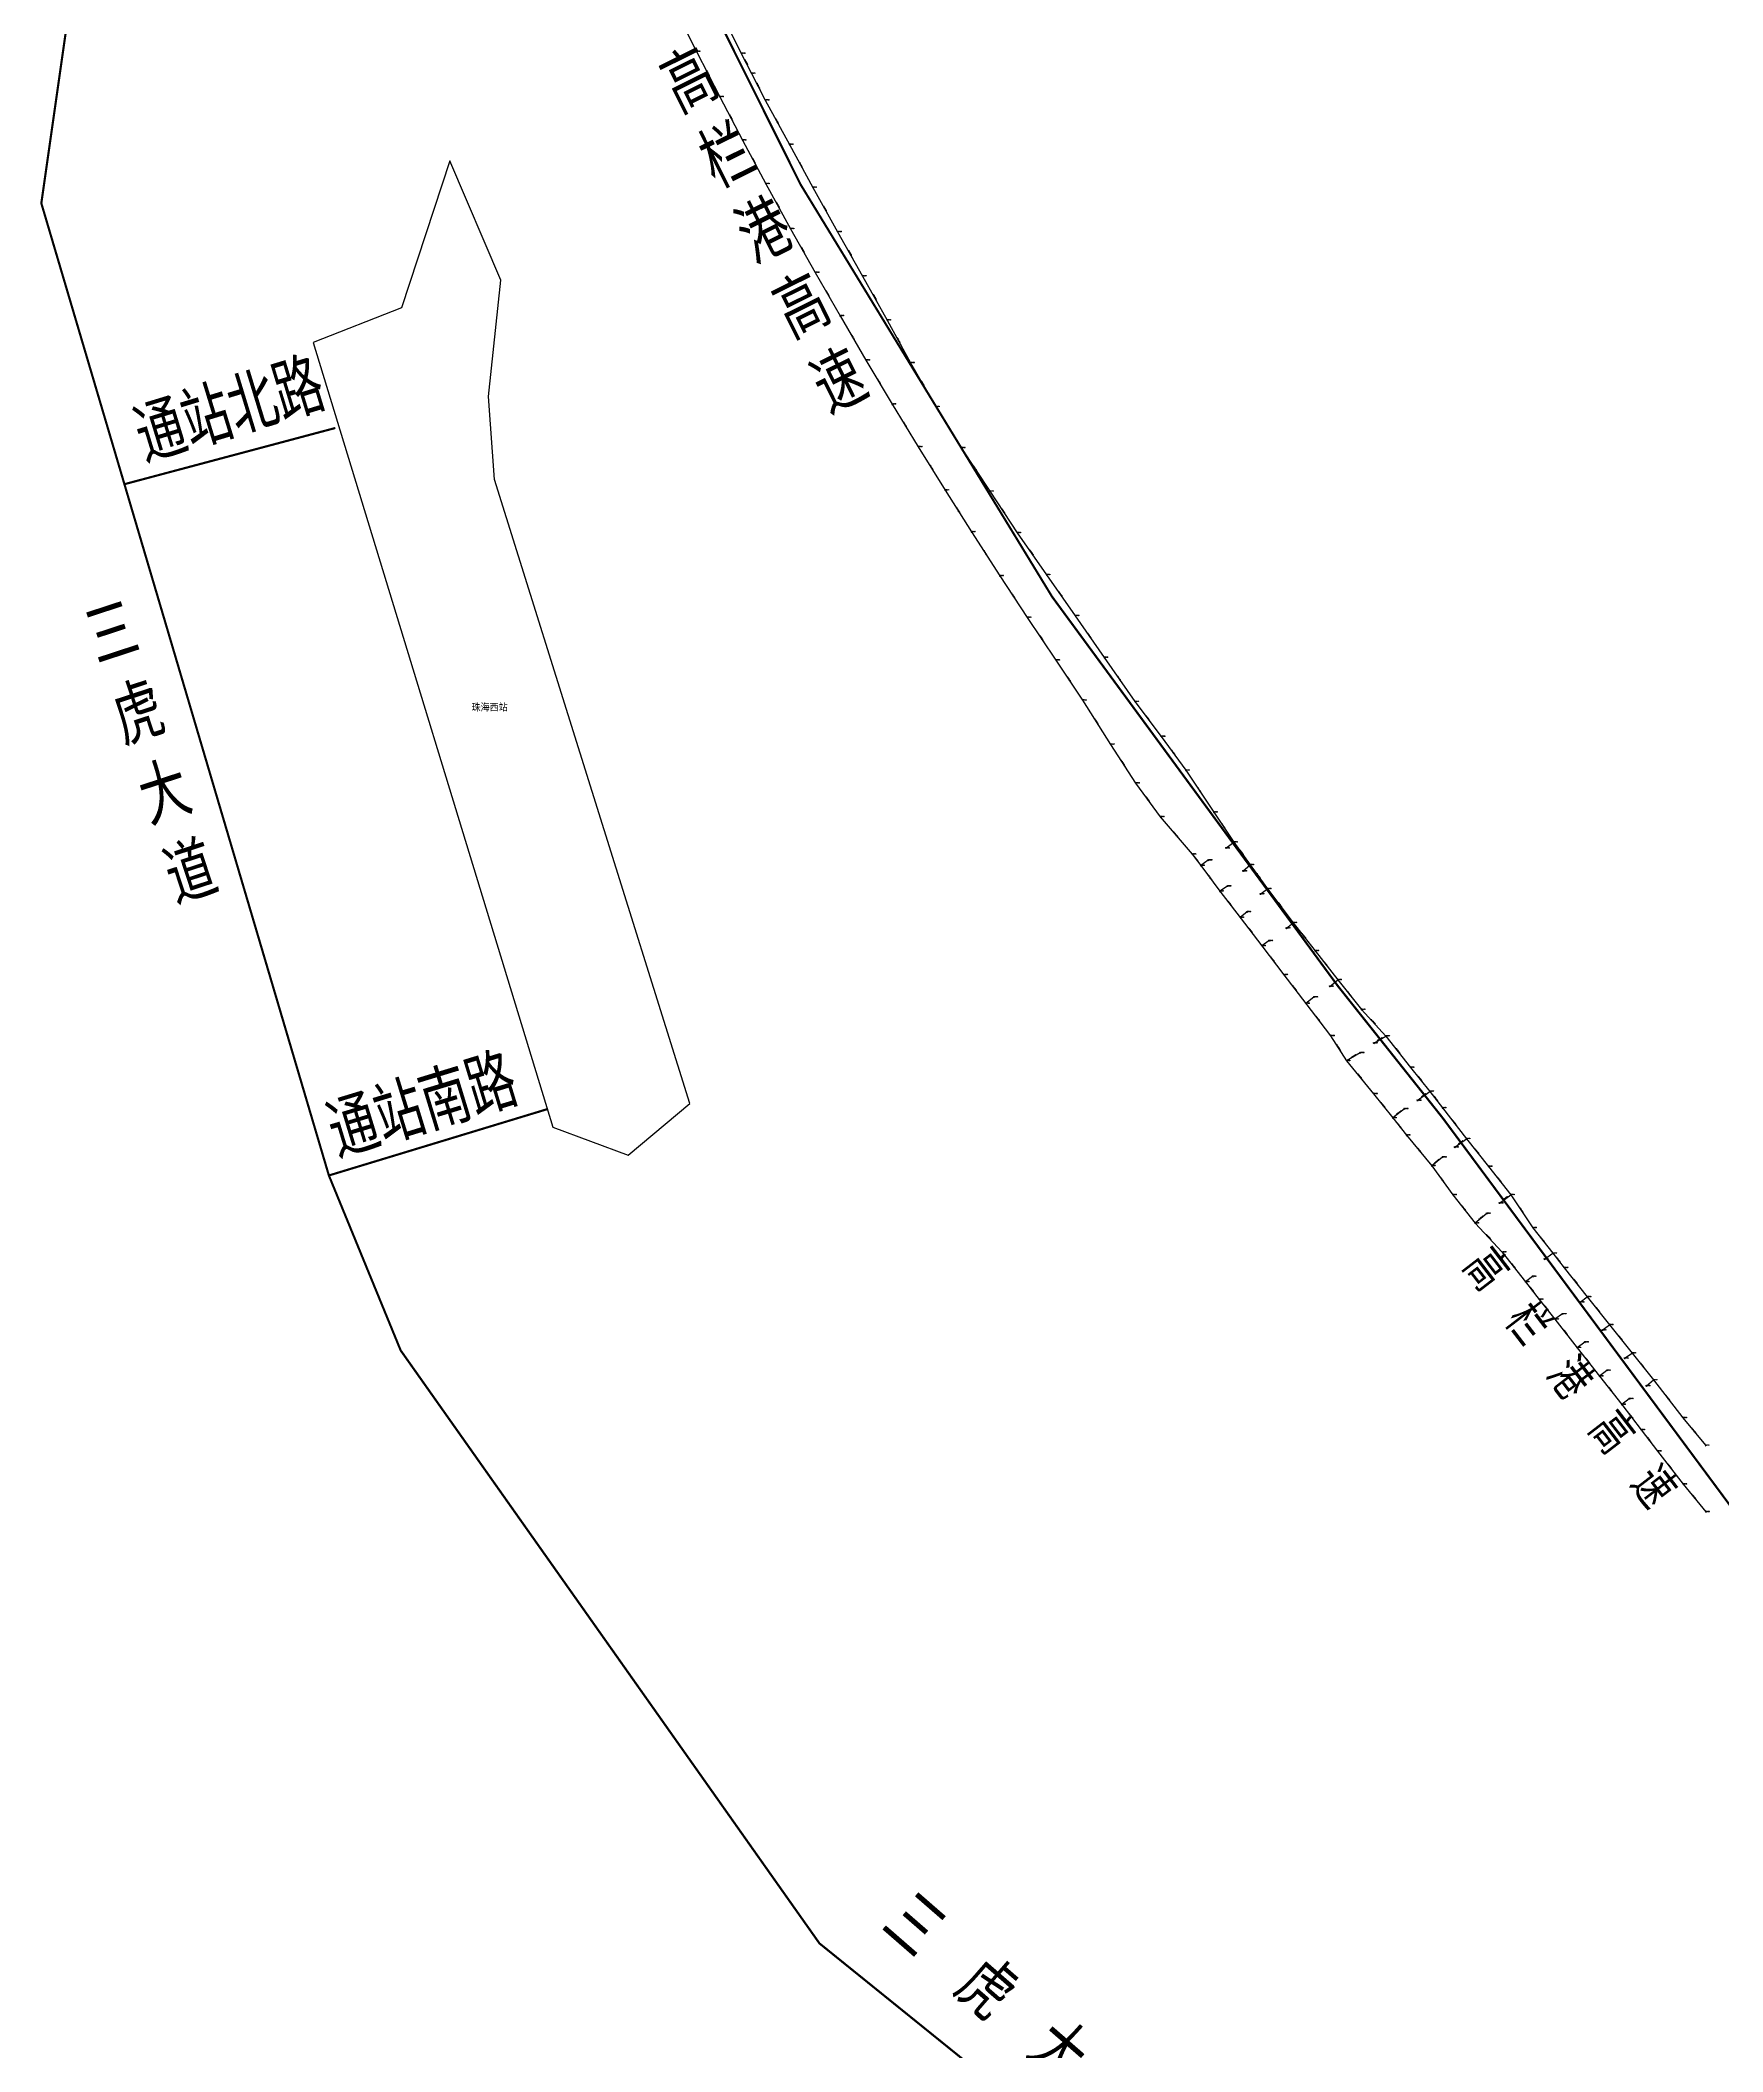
# Model space of a CAD drawing. Extents: x 78813 to 99477, y 2421021 to 2448125.
# Drawn here: x 79383 to 81722, y 2434216 to 2437011 of the extents above; entities that cross this region are included whole.
import ezdxf
from ezdxf.enums import TextEntityAlignment as Align

# ---------------------------------------------------------------- set-up
doc = ezdxf.new("R2010")
doc.units = 0
doc.set_wipeout_variables(frame=1)
doc.linetypes.add('1000', pattern=[2, 1, 1])
doc.layers.get('0').update_dxf_attribs({"linetype": 'CONTINUOUS'})
doc.layers.add('DX_YS', color=42, linetype='CONTINUOUS')
doc.layers.add('道路', color=5, linetype='CONTINUOUS')
doc.layers.add('YSLINE', color=7, linetype='CONTINUOUS', true_color=0xcc9900)
doc.layers.add('道路名称', color=7, linetype='CONTINUOUS', lineweight=0)
doc.styles.add('CcNameZT', font='txt.SHX', dxfattribs={"width": 0.8, "bigfont": 'HZTXT.SHX'})
doc.styles.get("Standard").update_dxf_attribs({"font": 'txt.shx', "bigfont": 'hztxt.shx'})
doc.styles.add('宋体0.7', font='', dxfattribs={"width": 0.7})
doc.styles.add('黑体', font='')
doc.styles.get('宋体0.7').set_extended_font_data('SimSun')
doc.styles.get('黑体').set_extended_font_data('SimHei')

# ---------------------------------------------------------------- blocks, each defined once
blk = doc.blocks.new('PS出水口')
for points in [[(0, 0), (2, 0)], [(1.1, -0.9), (2, 0), (1.1, 0.9)]]:
    blk.add_lwpolyline(points)
blk = doc.blocks.new('GC546')
at = {"color": 0}
for p in [(0.866, 0.5), (0.866, -0.5)]:
    blk.add_line(p, (0, 0), dxfattribs=at)
blk = doc.blocks.new('PS管线点')
blk.add_wipeout([(0.5, 0), (0.5, 0), (0.5, 0.1), (0.5, 0.1), (0.5, 0.1), (0.5, 0.2), (0.5, 0.2), (0.4, 0.2), (0.4, 0.3), (0.4, 0.3), (0.4, 0.3), (0.4, 0.3), (0.3, 0.4), (0.3, 0.4), (0.3, 0.4), (0.2, 0.4), (0.2, 0.4), (0.2, 0.5), (0.2, 0.5), (0.1, 0.5), (0.1, 0.5), (0.1, 0.5), (0, 0.5), (0, 0.5), (-0.1, 0.5), (-0.1, 0.5), (-0.1, 0.5), (-0.2, 0.5), (-0.2, 0.5), (-0.2, 0.4), (-0.3, 0.4), (-0.3, 0.4), (-0.3, 0.4), (-0.3, 0.4), (-0.4, 0.3), (-0.4, 0.3), (-0.4, 0.3), (-0.4, 0.3), (-0.4, 0.2), (-0.5, 0.2), (-0.5, 0.2), (-0.5, 0.1), (-0.5, 0.1), (-0.5, 0.1), (-0.5, 0), (-0.5, 0), (-0.5, 0), (-0.5, -0.1), (-0.5, -0.1), (-0.5, -0.1), (-0.5, -0.2), (-0.5, -0.2), (-0.4, -0.2), (-0.4, -0.3), (-0.4, -0.3), (-0.4, -0.3), (-0.4, -0.3), (-0.3, -0.4), (-0.3, -0.4), (-0.3, -0.4), (-0.3, -0.4), (-0.2, -0.4), (-0.2, -0.5), (-0.2, -0.5), (-0.1, -0.5), (-0.1, -0.5), (-0.1, -0.5), (0, -0.5), (0, -0.5), (0.1, -0.5), (0.1, -0.5), (0.1, -0.5), (0.2, -0.5), (0.2, -0.5), (0.2, -0.4), (0.2, -0.4), (0.3, -0.4), (0.3, -0.4), (0.3, -0.4), (0.4, -0.3), (0.4, -0.3), (0.4, -0.3), (0.4, -0.3), (0.4, -0.2), (0.5, -0.2), (0.5, -0.2), (0.5, -0.1), (0.5, -0.1), (0.5, -0.1)])
blk.add_lwpolyline([(0.5, 0), (0.5, 0), (0.5, 0.1), (0.5, 0.1), (0.5, 0.1), (0.5, 0.2), (0.5, 0.2), (0.4, 0.2), (0.4, 0.3), (0.4, 0.3), (0.4, 0.3), (0.4, 0.3), (0.3, 0.4), (0.3, 0.4), (0.3, 0.4), (0.2, 0.4), (0.2, 0.4), (0.2, 0.5), (0.2, 0.5), (0.1, 0.5), (0.1, 0.5), (0.1, 0.5), (0, 0.5), (0, 0.5), (-0.1, 0.5), (-0.1, 0.5), (-0.1, 0.5), (-0.2, 0.5), (-0.2, 0.5), (-0.2, 0.4), (-0.3, 0.4), (-0.3, 0.4), (-0.3, 0.4), (-0.3, 0.4), (-0.4, 0.3), (-0.4, 0.3), (-0.4, 0.3), (-0.4, 0.3), (-0.4, 0.2), (-0.5, 0.2), (-0.5, 0.2), (-0.5, 0.1), (-0.5, 0.1), (-0.5, 0.1), (-0.5, 0), (-0.5, 0), (-0.5, 0), (-0.5, -0.1), (-0.5, -0.1), (-0.5, -0.1), (-0.5, -0.2), (-0.5, -0.2), (-0.4, -0.2), (-0.4, -0.3), (-0.4, -0.3), (-0.4, -0.3), (-0.4, -0.3), (-0.3, -0.4), (-0.3, -0.4), (-0.3, -0.4), (-0.3, -0.4), (-0.2, -0.4), (-0.2, -0.5), (-0.2, -0.5), (-0.1, -0.5), (-0.1, -0.5), (-0.1, -0.5), (0, -0.5), (0, -0.5), (0.1, -0.5), (0.1, -0.5), (0.1, -0.5), (0.2, -0.5), (0.2, -0.5), (0.2, -0.4), (0.2, -0.4), (0.3, -0.4), (0.3, -0.4), (0.3, -0.4), (0.4, -0.3), (0.4, -0.3), (0.4, -0.3), (0.4, -0.3), (0.4, -0.2), (0.5, -0.2), (0.5, -0.2), (0.5, -0.1), (0.5, -0.1), (0.5, -0.1), (0.5, 0)], close=True)
blk = doc.blocks.new('PS雨篦')
blk.add_lwpolyline([(-1.5, 0.5), (0, 0.5), (1.5, 0.5), (1.5, -0.5), (0, -0.5), (-1.5, -0.5)], close=True)
blk.add_wipeout([(-1.5, 0.5), (0, 0.5), (1.5, 0.5), (1.5, -0.5), (0, -0.5), (-1.5, -0.5)])
for p, q in [((-0.5, -0.5), (-0.5, 0.5)), ((0.5, -0.5), (0.5, 0.5))]:
    blk.add_line(p, q)

msp = doc.modelspace()

# ---------------------------------------------------------------- linework, layer by layer
at = {"color": 1, "linetype": 'Continuous', "flags": 128}
msp.add_lwpolyline([(79952.3, 2436843.3), (79885.3, 2436639), (79762.6, 2436590.7), (80095.6, 2435500.7), (80200.5, 2435461.4), (80285.8, 2435533.5), (80014.7, 2436400.5), (80006, 2436516), (80023.3, 2436677.6)], close=True, dxfattribs=at)
at = {"layer": '道路', "const_width": 3, "flags": 128}
for points in [[(79501.2, 2436394.3), (79793.3, 2436472.1)], [(79784.3, 2435433.4), (80088, 2435525.6)]]:
    msp.add_lwpolyline(points, dxfattribs=at)

# ---------------------------------------------------------------- block references
at = {"layer": 'DX_YS', "yscale": 0.5, "zscale": 0.5}
for name, p, xscale, rotation in [('GC546', (80311.4, 2436963.8, 1), 0.500000000181018, 117.4129612860205), ('GC546', (80381.3, 2436946.2, 1.4), 0.4999999999651046, 116.9285938420268), ('GC546', (80343.4, 2436902.3, 1.1), 0.499999999965294, 117.5988392893263), ('GC546', (80407.6, 2436896.8, 1.2), 0.4999999999449919, 118.6203997121556), ('GC546', (80375.4, 2436841.9, 1.1), 0.5000000002006514, 118.1990088206189), ('GC546', (80440.7, 2436836.2, 1.1), 0.4999999998179899, 118.6455889969764), ('GC546', (80408.8, 2436780.3, 1.2), 0.5000000000459864, 118.7501405505243), ('GC546', (80474.2, 2436775.5, 1.2), 0.5000000001560833, 119.1553351558283), ('GC546', (80443.2, 2436718.5, 1.3), 0.5000000000605577, 119.4372628464578), ('GC546', (80508.9, 2436713.9, 1.3), 0.5000000000177167, 119.5633140064443), ('GC546', (80477.7, 2436657.9, 1.3), 0.4999999999461444, 119.8161589370299), ('GC546', (80543.3, 2436652.7, 1.3), 0.4999999998824066, 119.1157195137263), ('GC546', (80512.9, 2436597, 1.3), 0.5000000000601676, 120.3072556231721), ('GC546', (80576.6, 2436592.3, 1.3), 0.4999999998021742, 118.6469852330307), ('GC546', (80549.1, 2436535.7, 1.4), 0.5000000000929419, 120.7440342127252), ('GC546', (80610.3, 2436532.1, 1.3), 0.4999999999460215, 119.8533517014677), ('GC546', (80585.4, 2436475.5, 1.4), 0.5000000000953085, 121.4208534064999), ('GC546', (80645.6, 2436473.1, 1.3), 0.5000000000805336, 121.8785048703201), ('GC546', (80622.2, 2436415.8, 1.5), 0.4999999998150417, 121.9498680625194), ('GC546', (80683.1, 2436414.2, 1.3), 0.4999999998529784, 123.1222875269491), ('GC546', (80659.2, 2436356.7, 1.6), 0.5000000001072054, 122.2372066875908), ('GC546', (80722, 2436355.3, 1.3), 0.4999999999357969, 123.7359029877195), ('GC546', (80697.1, 2436297.2, 1.6), 0.500000000105263, 122.6816195967569), ('GC546', (80761.5, 2436297.4, 1.3), 0.4999999999722453, 124.8699369483863), ('GC546', (80801.7, 2436239.8, 1.3), 0.4999999999391433, 124.9920134533474), ('GC546', (80735.9, 2436237.7, 1.7), 0.4999999998548493, 123.5607334619802), ('GC546', (80775, 2436179.1, 1.8), 0.5000000000010684, 123.8896764117925), ('GC546', (80841.7, 2436182.3, 1.3), 0.500000000015719, 124.6411273654412), ('GC546', (80813.4, 2436121.6, 2), 0.499999999948198, 123.5152397268944), ('GC546', (80883.2, 2436122.5, 1.3), 0.500000000141139, 124.8896773180692), ('GC546', (80851.4, 2436063.1, 2), 0.5000000000778434, 122.5127996539921), ('GC546', (80922.9, 2436067.6, 1.3), 0.4999999999806065, 127.0998142737982), ('GC546', (80958.3, 2436019.9, 1.3), 0.4999999999205634, 126.0165088706388), ('GC546', (80888.2, 2436005.5, 1.8), 0.5000000000292216, 122.7979792257088), ('GC546', (80994.8, 2435967.3, 1.3), 0.5000000000615306, 123.7235398214832), ('GC546', (80922.8, 2435955.1, 1.6), 0.4999999999798172, 126.2085337524809), ('GC546', (80962.1, 2435905.7, 1.4), 0.5000000001434346, 130.4840959006281), ('GC546', (81028.2, 2435917.4, 1.3), 0.4999999999192939, 123.9181319589666), ('GC546', (81053.6, 2435880.8, 1.3), 0.5000000001684114, 125.7335899876485), ('GC546', (80990.2, 2435871.9, 1.3), 0.499999999845083, 126.9532381867592), ('GC546', (81076.9, 2435848.4, 1.3), 0.5000000001347688, 125.7520296218844), ('GC546', (81009.4, 2435846.2, 1.3), 0.4999999999439399, 126.6373287657815), ('GC546', (81036.9, 2435810, 1.3), 0.4999999998404692, 127.8411763529517), ('GC546', (81106.8, 2435808.1, 1.3), 0.5000000000068375, 127.1367621764289), ('GC546', (81066.1, 2435772.2, 1.2), 0.4999999999725248, 127.4292946517789), ('GC546', (81139.9, 2435765, 1.3), 0.4999999999934889, 127.9876992285491), ('GC546', (81096.4, 2435732.4, 1.2), 0.4999999999119122, 127.3482011771346), ('GC546', (81170.8, 2435725.3, 1.3), 0.5000000001625129, 127.8745422006839), ('GC546', (81127, 2435692.4, 1.2), 0.5000000001175153, 127.3369097109479), ('GC546', (81203.1, 2435684.5, 1.3), 0.4999999998541077, 128.7366535880601), ('GC546', (81159.4, 2435650, 1), 0.5000000000971013, 127.5051372210605), ('GC546', (81236.6, 2435645.5, 1.3), 0.5000000000041741, 132.6600911063148), ('GC546', (81187.8, 2435610.2, 0.9), 0.4999999999991044, 122.5789320401266), ('GC546', (81208.4, 2435598.3, 1.5), 0.4999999999460881, 30.20518357273578), ('GC546', (81270.7, 2435605.3, 1.3), 0.4999999998609225, 128.2466599894986), ('GC546', (81217.7, 2435569.8, 1), 0.5000000001018249, 129.3375970818106), ('GC546', (81301.2, 2435567, 1.3), 0.500000000042926, 128.9398773079803), ('GC546', (81249.8, 2435530.1, 1), 0.4999999998633646, 128.3394153524383), ('GC546', (81271.2, 2435519.7, 1.5), 0.4999999998665822, 37.94741616933686), ('GC546', (81323.5, 2435538.7, 1.3), 0.4999999998214504, 127.130205737854), ('GC546', (81272.6, 2435501.3, 1.1), 0.5000000001130869, 128.5261686930759), ('GC546', (81348.9, 2435505.8, 1.3), 0.4999999999704458, 127.9333820184295), ('GC546', (81299.7, 2435468, 1.1), 0.5000000000598049, 129.4657387061857), ('GC546', (81380.8, 2435465.2, 1.3), 0.499999999932816, 128.3493602683513), ('GC546', (81324.8, 2435452.8, 1.5), 0.5000000001139017, 39.23605172568655), ('GC546', (81331.9, 2435426.7, 1), 0.5000000000578445, 126.0921674173377), ('GC546', (81411.6, 2435426.3, 1.3), 0.4999999998632267, 128.5139708377322), ('GC546', (81362, 2435386.9, 1.1), 0.4999999999786669, 128.2946741391115), ('GC546', (81442.4, 2435383.7, 1.3), 0.4999999999339245, 123.5856542638337), ('GC546', (81396.5, 2435346.9, 1.2), 0.4999999999297402, 132.9521449389626), ('GC546', (81471.7, 2435343, 1.4), 0.4999999999460628, 128.2120260651775), ('GC546', (81431.4, 2435306.1, 1.2), 0.4999999998183527, 128.1004958302805), ('GC546', (81493.6, 2435315.2, 1.5), 0.4999999999453194, 128.1702621794104), ('GC546', (81457.1, 2435273.4, 1.2), 0.5000000001246258, 128.0980323843177), ('GC546', (81517.5, 2435284.9, 1.5), 0.4999999999344542, 128.2629968672166), ('GC546', (81477.5, 2435247.4, 1.1), 0.5000000000445258, 128.2567161606805), ('GC546', (81548.9, 2435245.3, 1.5), 0.4999999998777873, 128.5546677619549), ('GC546', (81503.9, 2435213.9, 1), 0.4999999998209779, 128.0892432380049), ('GC546', (81580, 2435206.3, 1.5), 0.4999999999958523, 128.6449135148817), ('GC546', (81534.9, 2435174.3, 1), 0.4999999998254581, 128.056808451169), ('GC546', (81610.5, 2435167.9, 1.5), 0.5000000001753728, 128.3860881418962), ('GC546', (81565.9, 2435134.7, 0.9), 0.5000000000385268, 128.1554711336067), ('GC546', (81645.9, 2435122.9, 1.5), 0.499999999892802, 128.0789520234656), ('GC546', (81594.9, 2435097.6, 1), 0.4999999999975167, 127.6419659902546), ('GC546', (81619.7, 2435065.3, 1.1), 0.5000000000199853, 127.5831376078252), ('GC546', (81682.1, 2435077.6, 1.5), 0.5000000000652438, 129.2230073250651), ('PS出水口', (81697.7, 2435058.4, 1.6), 0.5000000000652438, 309.2230073250651), ('GC546', (81648.9, 2435027.4, 0.9), 0.5000000000299245, 127.6573364998616), ('GC546', (81682.4, 2434985.2, 0.9), 0.4999999999333775, 129.2835120397207), ('PS出水口', (81698.1, 2434966, 1), 0.4999999999333775, 309.2835120397207)]:
    msp.add_blockref(name, p, dxfattribs=dict(at, xscale=xscale, rotation=rotation))

# ---------------------------------------------------------------- texts
at = {"color": 1, "ltscale": 100, "style": '黑体', "width": 0.9}
msp.add_text('珠海西站', height=10, dxfattribs=at).set_placement((79982.5, 2436084.2), align=Align.MIDDLE_LEFT)
at = {"layer": 'DX_YS', "width": 0.8}
for s, p in [('02YS1531', (80295.1, 2436995.2, 1)), ('02YS1702', (80357.6, 2436992.6, 1.4)), ('02YS1701', (80371.9, 2436964.9, 1.4)), ('02YS1532', (80327.6, 2436932.5, 1)), ('02YS1700', (80390.8, 2436927.6, 1.4)), ('02YS1533', (80359.2, 2436872.2, 1.1)), ('02YS4699', (80424.4, 2436866, 1.1)), ('02YS1534', (80391.6, 2436811.6, 1.2)), ('02YS1699', (80457, 2436806.4, 1.1)), ('02YS1535', (80426, 2436749, 1.2)), ('02YS1698', (80491.5, 2436744.5, 1.2)), ('02YS1536', (80460.4, 2436688, 1.3)), ('02YS1697', (80526.2, 2436683.3, 1.3)), ('02YS1537', (80494.9, 2436627.8, 1.3)), ('02YS1696', (80560.3, 2436622.1, 1.3)), ('02YS1538', (80530.9, 2436566.2, 1.3)), ('02YS1695', (80592.9, 2436562.5, 1.3)), ('02YS1539', (80567.2, 2436505.1, 1.4)), ('02YS1694', (80627.8, 2436501.7, 1.3)), ('02YS1540', (80603.5, 2436445.8, 1.5)), ('02YS1693', (80663.4, 2436444.4, 1.3)), ('02YS1541', (80640.9, 2436385.7, 1.6)), ('02YS1692', (80702.8, 2436384.1, 1.3)), ('02YS1542', (80677.5, 2436327.7, 1.6)), ('02YS1691', (80741.2, 2436326.5, 1.3)), ('02YS1543', (80716.7, 2436266.6, 1.7)), ('02YS1690', (80781.8, 2436268.2, 1.3)), ('02YS1689', (80821.7, 2436211.3, 1.3)), ('02YS1544', (80755.1, 2436208.8, 1.7)), ('02YS1545', (80794.9, 2436149.5, 1.9)), ('02YS1688', (80861.8, 2436153.2, 1.3)), ('02YS1546', (80831.9, 2436093.7, 2.1)), ('02YS1687', (80904.6, 2436091.8, 1.3)), ('02YS1686', (80941.3, 2436043.4, 1.3)), ('02YS1547', (80870.9, 2436032.5, 1.9)), ('02YS1685', (80975.4, 2435996.4, 1.3)), ('02YS1548', (80905.6, 2435978.6, 1.7)), ('02YS1549', (80940, 2435931.7, 1.5)), ('02YS1684', (81014.3, 2435938.1, 1.3)), ('02YS3550', (80984.3, 2435879.8, 1.3)), ('02YS1682', (81031.1, 2435888.3, 2.2)), ('02YS1683', (81042.2, 2435896.6, 1.3)), ('02YS3553', (80996.1, 2435864.1, 1.4)), ('02YS3552', (81006.6, 2435871.5, 2.5)), ('02YS1680', (81054.8, 2435856.4, 2.1)), ('02YS1681', (81064.9, 2435865, 1.3)), ('02YS3551', (81022.7, 2435828.3, 1.3)), ('02YS3554', (81033.5, 2435835.5, 2.3)), ('02YS1679', (81078.9, 2435824.5, 1.9)), ('02YS1678', (81088.9, 2435831.7, 1.3)), ('02YS1551', (81051.1, 2435791.7, 1.3)), ('02YS1555', (81060.5, 2435799.6, 2.2)), ('02YS1677', (81115.3, 2435776.9, 1.9)), ('02YS1676', (81124.6, 2435784.6, 1.3)), ('02YS1552', (81081.1, 2435752.6, 1.2)), ('02YS1556', (81090.9, 2435759.6, 2.2)), ('02YS1675', (81155.1, 2435745.5, 1.3)), ('02YS1557', (81111.8, 2435712.2, 1.2)), ('02YS1558', (81153.5, 2435681.4, 2)), ('02YS1674', (81175.4, 2435696.1, 1.9)), ('02YS1673', (81186.6, 2435705.1, 1.3)), ('02YS1559', (81142.2, 2435672.5, 1.2)), ('02YS1672', (81219.6, 2435663.9, 1.3)), ('02YS1560', (81176.7, 2435627.5, 0.8)), ('02YS1670', (81253.5, 2435627.1, 1.3)), ('02YS1562', (81217.9, 2435603.9, 2)), ('02YS1671', (81236.7, 2435617.3, 1.8)), ('02YS1561', (81198.9, 2435592.8, 1)), ('02YS1669', (81287.8, 2435583.6, 1.3)), ('02YS1563', (81236.5, 2435546.9, 1)), ('02YS1667', (81314.7, 2435550.3, 1.2)), ('02YS1564', (81263, 2435513.3, 1)), ('02YS1565', (81279.3, 2435526, 2)), ('02YS1668', (81297.2, 2435537.6, 1.9)), ('02YS1666', (81332.2, 2435527.2, 1.3)), ('02YS1566', (81282.1, 2435489.3, 1.2)), ('02YS1664', (81365.5, 2435484.5, 1.3)), ('02YS1568', (81332.3, 2435458.9, 2.1)), ('02YS1665', (81349.3, 2435472.6, 1.8)), ('02YS1567', (81317.3, 2435446.7, 1)), ('02YS1663', (81396, 2435445.9, 1.3)), ('02YS1569', (81346.4, 2435406.7, 1)), ('02YS1661', (81427.2, 2435406.7, 1.3)), ('02YS1571', (81393.9, 2435380.6, 2.1)), ('02YS1662', (81411.4, 2435395, 1.8)), ('02YS1570', (81377.6, 2435367.1, 1.1)), ('02YS1660', (81457.7, 2435360.7, 1.3)), ('02YS1572', (81415.3, 2435326.7, 1.2)), ('02YS1659', (81474, 2435317.1, 1.8)), ('02YS1658', (81485.7, 2435325.2, 1.4)), ('02YS1574', (81457.4, 2435293, 2.4)), ('02YS1657', (81501.5, 2435305.1, 1.6)), ('02YS1573', (81447.6, 2435285.5, 1.2)), ('02YS1575', (81466.7, 2435261.2, 1.3)), ('02YS1655', (81533.4, 2435264.6, 1.5)), ('02YS1576', (81488.4, 2435233.6, 0.9)), ('02YS1577', (81499.1, 2435240.9, 1.8)), ('02YS1656', (81523.8, 2435257.4, 1.7)), ('02YS1654', (81554.4, 2435218.6, 1.7)), ('02YS1653', (81564.3, 2435225.9, 1.5)), ('02YS1578', (81519.4, 2435194.1, 1)), ('02YS1579', (81529.9, 2435201.8, 1.8)), ('02YS1652', (81585.3, 2435179.3, 1.9)), ('02YS1651', (81595.7, 2435186.6, 1.5)), ('02YS1580', (81550.4, 2435154.5, 1)), ('02YS1581', (81560.8, 2435162.6, 1.7)), ('02YS1649', (81625.3, 2435149.2, 1.5)), ('02YS1583', (81591.9, 2435123.2, 1.8)), ('02YS1650', (81615.7, 2435140.9, 2.2)), ('02YS1582', (81581.4, 2435115, 0.9)), ('02YS1648', (81666.5, 2435096.7, 1.5)), ('02YS1584', (81608.3, 2435080.1, 1.1)), ('02YS4585', (81631.2, 2435050.4, 1.1)), ('02YS1647', (81697.7, 2435058.4, 1.6)), ('02YS1585', (81666.6, 2435004.5, 0.7)), ('02YS1586', (81698.1, 2434966, 1))]:
    msp.add_text(s, height=0.9, dxfattribs=at).set_placement(p)
at = {"layer": 'DX_YS', "style": 'CcNameZT', "width": 0.8}
for s, rotation, p in [(' YS DN600X500 砖石沟', 297.413, (80311.4, 2436964, 1)), (' YS DN600X500 砖石沟', 297.2422, (80364.7, 2436978.9, 1.4)), (' YS DN600X500 砖石沟', 296.9286, (80381.3, 2436946.4, 1.4)), (' YS DN600X500 砖石沟', 297.5988, (80343.4, 2436902.5, 1)), (' YS DN600X500 砖石沟', 298.6204, (80407.6, 2436896.9, 1.4)), (' YS DN600X500 砖石沟', 298.199, (80375.4, 2436842, 1.1)), (' YS DN600X500 砖石沟', 298.6456, (80440.7, 2436836.3, 1.1)), (' YS DN600X500 砖石沟', 298.7501, (80408.8, 2436780.4, 1.2)), (' YS DN600X500 砖石沟', 299.1553, (80474.2, 2436775.6, 1.1)), (' YS DN600X500 砖石沟', 299.4373, (80443.2, 2436718.6, 1.2)), (' YS DN600X500 砖石沟', 299.5633, (80508.9, 2436714, 1.2)), (' YS DN600X500 砖石沟', 299.8162, (80477.7, 2436658, 1.3)), (' YS DN600X500 砖石沟', 299.1157, (80543.3, 2436652.8, 1.3)), (' YS DN600X500 砖石沟', 300.3072, (80512.9, 2436597.1, 1.3)), (' YS DN600X500 砖石沟', 298.647, (80576.6, 2436592.4, 1.3)), (' YS DN600X500 砖石沟', 300.744, (80549.1, 2436535.8, 1.3)), (' YS DN600X500 砖石沟', 299.8533, (80610.3, 2436532.2, 1.3)), (' YS DN600X500 砖石沟', 301.4208, (80585.4, 2436475.6, 1.4)), (' YS DN600X500 砖石沟', 301.8785, (80645.6, 2436473.2, 1.3)), (' YS DN600X500 砖石沟', 301.9499, (80622.2, 2436415.9, 1.5)), (' YS DN600X500 砖石沟', 303.1223, (80683.1, 2436414.4, 1.3)), (' YS DN600X500 砖石沟', 302.2372, (80659.2, 2436356.9, 1.6)), (' YS DN600X500 砖石沟', 303.7359, (80722, 2436355.4, 1.3)), (' YS DN600X500 砖石沟', 302.6816, (80697.1, 2436297.3, 1.6)), (' YS DN600X500 砖石沟', 304.8699, (80761.5, 2436297.5, 1.3)), (' YS DN600X500 砖石沟', 303.5607, (80735.9, 2436237.8, 1.7)), (' YS DN600X500 砖石沟', 304.992, (80801.7, 2436239.9, 1.3)), (' YS DN600X500 砖石沟', 303.8897, (80775, 2436179.3, 1.7)), (' YS DN600X500 砖石沟', 304.6411, (80841.7, 2436182.4, 1.3)), (' YS DN600X500 砖石沟', 304.8897, (80883.2, 2436122.7, 1.3)), (' YS DN600X500 砖石沟', 303.5152, (80813.4, 2436121.8, 1.9)), (' YS DN600X500 砖石沟', 307.0998, (80922.9, 2436067.7, 1.3)), (' YS DN600X500 砖石沟', 302.5128, (80851.4, 2436063.2, 2.1)), (' YS DN600X500 砖石沟', 306.0165, (80958.3, 2436020, 1.3)), (' YS DN600X500 砖石沟', 302.798, (80888.2, 2436005.7, 1.9)), (' YS DN600X500 砖石沟', 306.2085, (80922.8, 2435955.3, 1.7)), (' YS DN600X500 砖石沟', 303.7235, (80994.8, 2435967.4, 1.3)), (' YS DN600X500 砖石沟', 310.4841, (80962.1, 2435905.9, 1.5)), (' YS DN600X500 砖石沟', 303.9181, (81028.2, 2435917.5, 1.3)), (' YS DN600X500 砖石沟', 306.9532, (80990.2, 2435872.1, 1.3)), (' YS DN600X500 砖石沟', 305.7336, (81053.6, 2435881, 1.3)), (' YS DN600X500 砖石沟', 306.6373, (81009.4, 2435846.3, 1.4)), (' YS DN600X500 砖石沟', 305.752, (81076.9, 2435848.5, 1.3)), (' YS DN600X500 砖石沟', 307.8412, (81036.9, 2435810.2, 1.3)), (' YS DN600X500 砖石沟', 307.1368, (81106.8, 2435808.3, 1.3)), (' YS DN600X500 砖石沟', 307.4293, (81066.1, 2435772.3, 1.3)), (' YS DN600X500 砖石沟', 307.9877, (81139.9, 2435765.2, 1.3)), (' YS DN600X500 砖石沟', 307.3482, (81096.4, 2435732.6, 1.2)), (' YS DN600X500 砖石沟', 307.8745, (81170.8, 2435725.4, 1.3)), (' YS DN600X500 砖石沟', 307.3369, (81127, 2435692.5, 1.2)), (' YS DN600X500 砖石沟', 308.7366, (81203.1, 2435684.6, 1.3)), (' YS DN600X500 砖石沟', 307.5051, (81159.4, 2435650.2, 1.2)), (' YS DN600X500 砖石沟', 312.6601, (81236.6, 2435645.7, 1.3)), (' YS DN200 PVC', 30.1863, (81245.1, 2435622.4, 1.8)), (' YS DN600X500 砖石沟', 302.5789, (81187.8, 2435610.3, 0.8)), (' YS DN200 PVC', 30.2052, (81208.4, 2435598.6, 2)), (' YS DN600X500 砖石沟', 308.2467, (81270.7, 2435605.5, 1.3)), (' YS DN600X500 砖石沟', 309.3376, (81217.7, 2435570, 1)), (' YS DN600X500 砖石沟', 308.9399, (81301.2, 2435567.1, 1.3)), (' YS DN200 PVC', 36.0188, (81306, 2435544.2, 1.9)), (' YS DN600X500 砖石沟', 307.1302, (81323.5, 2435538.9, 1.2)), (' YS DN600X500 砖石沟', 308.3394, (81249.8, 2435530.3, 1)), (' YS DN200 PVC', 37.9474, (81271.2, 2435519.9, 2)), (' YS DN600X500 砖石沟', 308.5262, (81272.6, 2435501.5, 1)), (' YS DN600X500 砖石沟', 307.9334, (81348.9, 2435506, 1.3)), (' YS DN600X500 砖石沟', 309.4657, (81299.7, 2435468.2, 1.2)), (' YS DN200 PVC', 36.3524, (81357.4, 2435478.7, 1.8)), (' YS DN600X500 砖石沟', 308.3494, (81380.8, 2435465.3, 1.3)), (' YS DN200 PVC', 39.2361, (81324.8, 2435453, 2.1)), (' YS DN600X500 砖石沟', 306.0922, (81331.9, 2435426.8, 1)), (' YS DN600X500 砖石沟', 308.514, (81411.6, 2435426.5, 1.3)), (' YS DN200 PVC', 36.6263, (81419.3, 2435401.1, 1.8)), (' YS DN600X500 砖石沟', 308.2947, (81362, 2435387.1, 1)), (' YS DN200 PVC', 39.7573, (81385.8, 2435374.1, 2.1)), (' YS DN600X500 砖石沟', 303.5856, (81442.4, 2435383.9, 1.3)), (' YS DN600X500 砖石沟', 312.9521, (81396.5, 2435347.1, 1.1)), (' YS DN600X500 砖石沟', 308.212, (81471.7, 2435343.1, 1.3)), (' YS DN600X500 砖石沟', 308.1703, (81493.6, 2435315.3, 1.4)), (' YS DN600X500 砖石沟', 308.1005, (81431.4, 2435306.3, 1.2)), (' YS DN600X500 砖石沟', 308.263, (81517.5, 2435285, 1.6)), (' YS DN600X500 砖石沟', 308.098, (81457.1, 2435273.5, 1.2)), (' YS DN600X500 砖石沟', 308.2567, (81477.5, 2435247.6, 1.3)), (' YS DN600X500 砖石沟', 308.5547, (81548.9, 2435245.4, 1.5)), (' YS DN600X500 砖石沟', 308.0892, (81503.9, 2435214, 0.9)), (' YS DN600X500 砖石沟', 308.6449, (81580, 2435206.4, 1.5)), (' YS DN600X500 砖石沟', 308.0568, (81534.9, 2435174.4, 1)), (' YS DN600X500 砖石沟', 308.3861, (81610.5, 2435168.1, 1.5)), (' YS DN600X500 砖石沟', 308.1555, (81565.9, 2435134.9, 1)), (' YS DN600X500 砖石沟', 308.0789, (81645.9, 2435123.1, 1.5)), (' YS DN600X500 砖石沟', 307.642, (81594.9, 2435097.7, 0.9)), (' YS DN600X500 砖石沟', 307.5831, (81619.7, 2435065.4, 1.1)), (' YS DN600X500 砖石沟', 309.223, (81682.1, 2435077.7, 1.5)), (' YS DN600X500 砖石沟', 307.6573, (81648.9, 2435027.6, 1.1)), (' YS DN600X500 砖石沟', 309.2835, (81682.4, 2434985.4, 0.7))]:
    msp.add_text(s, height=0.9, rotation=rotation, dxfattribs=at).set_placement(p, align=Align.CENTER)
at = {"layer": '道路名称', "style": '宋体0.7', "width": 0.7}
for s, rotation, p in [('通站北路', 16.9634, (79517.6, 2436460.5)), ('通站南路', 16.9634, (79785.5, 2435494.3)), ('三  虎  大  道', 318.9918, (80573.9, 2434415.5))]:
    msp.add_text(s, height=70, rotation=rotation, dxfattribs=at).set_placement(p, align=Align.MIDDLE_LEFT)
at = {"layer": '道路名称', "insert": (79439.5, 2436212.2), "char_height": 70, "width": 56.614, "attachment_point": 1, "rotation": 18.1595, "style": '宋体0.7'}
msp.add_mtext('{\\C7;三  虎  大  道}', dxfattribs=at)

# ---------------------------------------------------------------- next in the draw order: block references
at = {"layer": 'DX_YS', "xscale": 0.5, "yscale": 0.5, "zscale": 0.5}
for p in [(80295.1, 2436995.2, 1), (80371.9, 2436964.9, 1.4), (80327.6, 2436932.5, 1), (80390.8, 2436927.6, 1.4), (80359.2, 2436872.2, 1.1), (80424.4, 2436866, 1.1), (80391.6, 2436811.6, 1.2), (80457, 2436806.4, 1.1), (80426, 2436749, 1.2), (80491.5, 2436744.5, 1.2), (80460.4, 2436688, 1.3), (80526.2, 2436683.3, 1.3), (80494.9, 2436627.8, 1.3), (80560.3, 2436622.1, 1.3), (80530.9, 2436566.2, 1.3), (80592.9, 2436562.5, 1.3), (80567.2, 2436505.1, 1.4), (80627.8, 2436501.7, 1.3), (80603.5, 2436445.8, 1.5), (80663.4, 2436444.4, 1.3), (80640.9, 2436385.7, 1.6), (80702.8, 2436384.1, 1.3), (80677.5, 2436327.7, 1.6), (80741.2, 2436326.5, 1.3), (80781.8, 2436268.2, 1.3), (80716.7, 2436266.6, 1.7), (80821.7, 2436211.3, 1.3), (80755.1, 2436208.8, 1.7), (80794.9, 2436149.5, 1.9), (80861.8, 2436153.2, 1.3), (80831.9, 2436093.7, 2.1), (80904.6, 2436091.8, 1.3), (80941.3, 2436043.4, 1.3), (80870.9, 2436032.5, 1.9), (80975.4, 2435996.4, 1.3), (80905.6, 2435978.6, 1.7), (80940, 2435931.7, 1.5), (81014.3, 2435938.1, 1.3), (80984.3, 2435879.8, 1.3), (81042.2, 2435896.6, 1.3), (80996.1, 2435864.1, 1.4), (81064.9, 2435865, 1.3), (81022.7, 2435828.3, 1.3), (81088.9, 2435831.7, 1.3), (81124.6, 2435784.6, 1.3), (81155.1, 2435745.5, 1.3), (81111.8, 2435712.2, 1.2), (81186.6, 2435705.1, 1.3), (81219.6, 2435663.9, 1.3), (81176.7, 2435627.5, 0.8), (81253.5, 2435627.1, 1.3), (81198.9, 2435592.8, 1), (81287.8, 2435583.6, 1.3), (81236.5, 2435546.9, 1), (81314.7, 2435550.3, 1.2), (81263, 2435513.3, 1), (81332.2, 2435527.2, 1.3), (81282.1, 2435489.3, 1.2), (81365.5, 2435484.5, 1.3), (81317.3, 2435446.7, 1), (81396, 2435445.9, 1.3), (81346.4, 2435406.7, 1), (81427.2, 2435406.7, 1.3), (81377.6, 2435367.1, 1.1), (81457.7, 2435360.7, 1.3), (81415.3, 2435326.7, 1.2), (81485.7, 2435325.2, 1.4), (81501.5, 2435305.1, 1.6), (81447.6, 2435285.5, 1.2), (81466.7, 2435261.2, 1.3), (81533.4, 2435264.6, 1.5), (81488.4, 2435233.6, 0.9), (81564.3, 2435225.9, 1.5), (81519.4, 2435194.1, 1), (81595.7, 2435186.6, 1.5), (81550.4, 2435154.5, 1), (81625.3, 2435149.2, 1.5), (81581.4, 2435115, 0.9), (81666.5, 2435096.7, 1.5), (81608.3, 2435080.1, 1.1), (81631.2, 2435050.4, 1.1), (81666.6, 2435004.5, 0.7)]:
    msp.add_blockref('PS管线点', p, dxfattribs=at)
at = {"layer": 'DX_YS', "yscale": 0.5, "zscale": 0.5}
for p, xscale, rotation in [((81060.5, 2435799.6, 2.2), 0.5000000000407216, 129.9783211796906), ((81090.9, 2435759.6, 2.2), 0.4999999998776186, 125.468629213026), ((81153.5, 2435681.4, 2), 0.5000000000505144, 128.0643368926292), ((81217.9, 2435603.9, 2), 0.4999999999669279, 120.2051835867816), ((81279.3, 2435526, 2), 0.5000000001155629, 127.9474161788072), ((81332.3, 2435458.9, 2.1), 0.5000000000485343, 129.2360517059687)]:
    msp.add_blockref('PS雨篦', p, dxfattribs=dict(at, xscale=xscale, rotation=rotation))

# ---------------------------------------------------------------- next in the draw order: linework, layer by layer
at = {"layer": 'YSLINE', "linetype": '1000'}
for p, q in [((80262, 2437061.2, 1), (80295.1, 2436995.2, 1)), ((80295.1, 2436995.2, 1), (80327.6, 2436932.5, 1)), ((80371.9, 2436964.9, 1.4), (80390.8, 2436927.6, 1.4)), ((80327.6, 2436932.5, 1), (80359.2, 2436872.2, 1.1)), ((80390.8, 2436927.6, 1.4), (80424.4, 2436866, 1.1)), ((80359.2, 2436872.2, 1.1), (80391.6, 2436811.6, 1.2)), ((80424.4, 2436866, 1.1), (80457, 2436806.4, 1.1)), ((80391.6, 2436811.6, 1.2), (80426, 2436749, 1.2)), ((80457, 2436806.4, 1.1), (80491.5, 2436744.5, 1.2)), ((80426, 2436749, 1.2), (80460.4, 2436688, 1.3)), ((80491.5, 2436744.5, 1.2), (80526.2, 2436683.3, 1.3)), ((80460.4, 2436688, 1.3), (80494.9, 2436627.8, 1.3)), ((80526.2, 2436683.3, 1.3), (80560.3, 2436622.1, 1.3)), ((80494.9, 2436627.8, 1.3), (80530.9, 2436566.2, 1.3)), ((80560.3, 2436622.1, 1.3), (80592.9, 2436562.5, 1.3)), ((80530.9, 2436566.2, 1.3), (80567.2, 2436505.1, 1.4)), ((80592.9, 2436562.5, 1.3), (80627.8, 2436501.7, 1.3)), ((80567.2, 2436505.1, 1.4), (80603.5, 2436445.8, 1.5)), ((80627.8, 2436501.7, 1.3), (80663.4, 2436444.4, 1.3)), ((80603.5, 2436445.8, 1.5), (80640.9, 2436385.7, 1.6)), ((80663.4, 2436444.4, 1.3), (80702.8, 2436384.1, 1.3)), ((80640.9, 2436385.7, 1.6), (80677.5, 2436327.7, 1.6)), ((80702.8, 2436384.1, 1.3), (80741.2, 2436326.5, 1.3)), ((80677.5, 2436327.7, 1.6), (80716.7, 2436266.6, 1.7)), ((80741.2, 2436326.5, 1.3), (80781.8, 2436268.2, 1.3)), ((80781.8, 2436268.2, 1.3), (80821.7, 2436211.3, 1.3)), ((80716.7, 2436266.6, 1.7), (80755.1, 2436208.8, 1.7)), ((80821.7, 2436211.3, 1.3), (80861.8, 2436153.2, 1.3)), ((80755.1, 2436208.8, 1.7), (80794.9, 2436149.5, 1.9)), ((80794.9, 2436149.5, 1.9), (80831.9, 2436093.7, 2.1)), ((80861.8, 2436153.2, 1.3), (80904.6, 2436091.8, 1.3)), ((80831.9, 2436093.7, 2.1), (80870.9, 2436032.5, 1.9)), ((80904.6, 2436091.8, 1.3), (80941.3, 2436043.4, 1.3)), ((80941.3, 2436043.4, 1.3), (80975.4, 2435996.4, 1.3)), ((80870.9, 2436032.5, 1.9), (80905.6, 2435978.6, 1.7)), ((80975.4, 2435996.4, 1.3), (81014.3, 2435938.1, 1.3)), ((80905.6, 2435978.6, 1.7), (80940, 2435931.7, 1.5)), ((80940, 2435931.7, 1.5), (80984.3, 2435879.8, 1.3)), ((81176.7, 2435627.5, 0.8), (81198.9, 2435592.8, 1)), ((81253.5, 2435627.1, 1.3), (81287.8, 2435583.6, 1.3)), ((81217.9, 2435603.9, 2), (81198.9, 2435592.8, 1)), ((81198.9, 2435592.8, 1), (81236.5, 2435546.9, 1)), ((81236.5, 2435546.9, 1), (81263, 2435513.3, 1)), ((81314.7, 2435550.3, 1.2), (81332.2, 2435527.2, 1.3)), ((81279.3, 2435526, 2), (81263, 2435513.3, 1)), ((81263, 2435513.3, 1), (81282.1, 2435489.3, 1.2)), ((81282.1, 2435489.3, 1.2), (81317.3, 2435446.7, 1)), ((81365.5, 2435484.5, 1.3), (81396, 2435445.9, 1.3)), ((81332.3, 2435458.9, 2.1), (81317.3, 2435446.7, 1)), ((81317.3, 2435446.7, 1), (81346.4, 2435406.7, 1)), ((81346.4, 2435406.7, 1), (81377.6, 2435367.1, 1.1)), ((81427.2, 2435406.7, 1.3), (81457.7, 2435360.7, 1.3)), ((81666.5, 2435096.7, 1.5), (81697.7, 2435058.4, 1.6)), ((81608.3, 2435080.1, 1.1), (81631.2, 2435050.4, 1.1)), ((81631.2, 2435050.4, 1.1), (81666.6, 2435004.5, 0.7)), ((81666.6, 2435004.5, 0.7), (81698.1, 2434966, 1))]:
    msp.add_line(p, q, dxfattribs=at)

# ---------------------------------------------------------------- next in the draw order: block references
at = {"layer": 'DX_YS', "yscale": 0.5, "zscale": 0.5}
for name, p, xscale, rotation in [('GC546', (80364.7, 2436978.8, 1.4), 0.4999999998524196, 117.2421711443502), ('PS雨篦', (81031.1, 2435888.3, 2.2), 0.499999999979905, 306.7327230650849), ('PS雨篦', (81006.6, 2435871.5, 2.5), 0.4999999999581642, 125.1683928743075), ('PS雨篦', (81054.8, 2435856.4, 2.1), 0.5000000001074916, 310.2786250946958), ('PS雨篦', (81033.5, 2435835.5, 2.3), 0.5000000001756109, 123.585723854209), ('PS雨篦', (81078.9, 2435824.5, 1.9), 0.4999999998918482, 305.5782894147392), ('PS雨篦', (81115.3, 2435776.9, 1.9), 0.4999999998184557, 309.5489126698121), ('PS雨篦', (81175.4, 2435696.1, 1.9), 0.5000000000185933, 308.9152548983373), ('GC546', (81245.1, 2435622.2, 1.6), 0.5000000000051534, 210.1862710182116), ('GC546', (81306, 2435544, 1.6), 0.4999999999559185, 216.018780320294), ('GC546', (81357.4, 2435478.5, 1.5), 0.5000000000485239, 216.3524042587638), ('GC546', (81419.3, 2435400.9, 1.5), 0.5000000001163195, 216.6262778158892), ('GC546', (81385.8, 2435373.9, 1.6), 0.499999999973709, 39.75728732076583), ('PS雨篦', (81474, 2435317.1, 1.8), 0.4999999999909129, 304.976531736861), ('PS雨篦', (81457.4, 2435293, 2.4), 0.4999999999464477, 127.1211615647216), ('PS雨篦', (81499.1, 2435240.9, 1.8), 0.5000000001404075, 124.1228550164387), ('PS雨篦', (81523.8, 2435257.4, 1.7), 0.5000000001813534, 307.0078105120933), ('PS雨篦', (81554.4, 2435218.6, 1.7), 0.4999999998426675, 306.4826254455502), ('PS雨篦', (81529.9, 2435201.8, 1.8), 0.4999999998672505, 126.3291466002749), ('PS雨篦', (81585.3, 2435179.3, 1.9), 0.4999999998419877, 305.0469466125724), ('PS雨篦', (81560.8, 2435162.6, 1.7), 0.499999999924836, 128.0384112693), ('PS雨篦', (81591.9, 2435123.2, 1.8), 0.4999999998474211, 128.047189973962), ('PS雨篦', (81615.7, 2435140.9, 2.2), 0.5000000000373541, 310.8169398912715)]:
    msp.add_blockref(name, p, dxfattribs=dict(at, xscale=xscale, rotation=rotation))
at = {"layer": 'DX_YS', "xscale": 0.5, "yscale": 0.5, "zscale": 0.5}
for p in [(81051.1, 2435791.7, 1.3), (81081.1, 2435752.6, 1.2), (81142.2, 2435672.5, 1.2)]:
    msp.add_blockref('PS管线点', p, dxfattribs=at)

# ---------------------------------------------------------------- next in the draw order: linework, layer by layer
at = {"layer": 'YSLINE', "linetype": '1000'}
for p, q in [((81014.3, 2435938.1, 1.3), (81042.2, 2435896.6, 1.3)), ((80984.3, 2435879.8, 1.3), (80996.1, 2435864.1, 1.4)), ((81031.1, 2435888.3, 2.2), (81042.2, 2435896.6, 1.3)), ((81042.2, 2435896.6, 1.3), (81064.9, 2435865, 1.3)), ((81006.6, 2435871.5, 2.5), (80996.1, 2435864.1, 1.4)), ((80996.1, 2435864.1, 1.4), (81022.7, 2435828.3, 1.3)), ((81054.8, 2435856.4, 2.1), (81064.9, 2435865, 1.3)), ((81064.9, 2435865, 1.3), (81088.9, 2435831.7, 1.3)), ((81033.5, 2435835.5, 2.3), (81022.7, 2435828.3, 1.3)), ((81022.7, 2435828.3, 1.3), (81051.1, 2435791.7, 1.3)), ((81078.9, 2435824.5, 1.9), (81088.9, 2435831.7, 1.3)), ((81088.9, 2435831.7, 1.3), (81124.6, 2435784.6, 1.3)), ((81060.5, 2435799.6, 2.2), (81051.1, 2435791.7, 1.3)), ((81051.1, 2435791.7, 1.3), (81081.1, 2435752.6, 1.2)), ((81115.3, 2435776.9, 1.9), (81124.6, 2435784.6, 1.3)), ((81124.6, 2435784.6, 1.3), (81155.1, 2435745.5, 1.3)), ((81090.9, 2435759.6, 2.2), (81081.1, 2435752.6, 1.2)), ((81081.1, 2435752.6, 1.2), (81111.8, 2435712.2, 1.2)), ((81155.1, 2435745.5, 1.3), (81186.6, 2435705.1, 1.3)), ((81111.8, 2435712.2, 1.2), (81142.2, 2435672.5, 1.2)), ((81153.5, 2435681.4, 2), (81142.2, 2435672.5, 1.2)), ((81175.4, 2435696.1, 1.9), (81186.6, 2435705.1, 1.3)), ((81186.6, 2435705.1, 1.3), (81219.6, 2435663.9, 1.3)), ((81142.2, 2435672.5, 1.2), (81176.7, 2435627.5, 0.8)), ((81457.7, 2435360.7, 1.3), (81485.7, 2435325.2, 1.4)), ((81415.3, 2435326.7, 1.2), (81447.6, 2435285.5, 1.2)), ((81474, 2435317.1, 1.8), (81485.7, 2435325.2, 1.4)), ((81485.7, 2435325.2, 1.4), (81501.5, 2435305.1, 1.6)), ((81457.4, 2435293, 2.4), (81447.6, 2435285.5, 1.2)), ((81501.5, 2435305.1, 1.6), (81533.4, 2435264.6, 1.5)), ((81447.6, 2435285.5, 1.2), (81466.7, 2435261.2, 1.3)), ((81466.7, 2435261.2, 1.3), (81488.4, 2435233.6, 0.9)), ((81523.8, 2435257.4, 1.7), (81533.4, 2435264.6, 1.5)), ((81533.4, 2435264.6, 1.5), (81564.3, 2435225.9, 1.5)), ((81499.1, 2435240.9, 1.8), (81488.4, 2435233.6, 0.9)), ((81488.4, 2435233.6, 0.9), (81519.4, 2435194.1, 1)), ((81554.4, 2435218.6, 1.7), (81564.3, 2435225.9, 1.5)), ((81564.3, 2435225.9, 1.5), (81595.7, 2435186.6, 1.5)), ((81529.9, 2435201.8, 1.8), (81519.4, 2435194.1, 1)), ((81519.4, 2435194.1, 1), (81550.4, 2435154.5, 1)), ((81585.3, 2435179.3, 1.9), (81595.7, 2435186.6, 1.5)), ((81595.7, 2435186.6, 1.5), (81625.3, 2435149.2, 1.5)), ((81560.8, 2435162.6, 1.7), (81550.4, 2435154.5, 1)), ((81550.4, 2435154.5, 1), (81581.4, 2435115, 0.9)), ((81615.7, 2435140.9, 2.2), (81625.3, 2435149.2, 1.5)), ((81625.3, 2435149.2, 1.5), (81666.5, 2435096.7, 1.5)), ((81591.9, 2435123.2, 1.8), (81581.4, 2435115, 0.9)), ((81581.4, 2435115, 0.9), (81608.3, 2435080.1, 1.1))]:
    msp.add_line(p, q, dxfattribs=at)

# ---------------------------------------------------------------- next in the draw order: block references
at = {"layer": 'DX_YS', "xscale": 0.5, "yscale": 0.5, "zscale": 0.5}
msp.add_blockref('PS管线点', (80357.6, 2436992.6, 1.4), dxfattribs=at)
at = {"layer": 'DX_YS', "yscale": 0.5, "zscale": 0.5}
for p, xscale, rotation in [((81236.7, 2435617.3, 1.8), 0.4999999998164744, 300.1862710307884), ((81297.2, 2435537.6, 1.9), 0.5000000000810945, 306.0187803201735), ((81349.3, 2435472.6, 1.8), 0.5000000000788094, 306.3524042437868), ((81393.9, 2435380.6, 2.1), 0.4999999998916395, 129.7572873329277), ((81411.4, 2435395, 1.8), 0.5000000000735304, 306.6262777925227)]:
    msp.add_blockref('PS雨篦', p, dxfattribs=dict(at, xscale=xscale, rotation=rotation))

# ---------------------------------------------------------------- next in the draw order: texts
at = {"layer": '道路名称', "style": '宋体0.7', "width": 0.7}
msp.add_text('高  栏  港  高  速', height=50, rotation=307.5962, dxfattribs=at).set_placement((81511.5, 2435153.8), align=Align.MIDDLE)

# ---------------------------------------------------------------- next in the draw order: linework, layer by layer
at = {"layer": 'YSLINE', "linetype": '1000'}
for p, q in [((80325, 2437057.9, 1.3), (80357.6, 2436992.6, 1.4)), ((80357.6, 2436992.6, 1.4), (80371.9, 2436964.9, 1.4)), ((81219.6, 2435663.9, 1.3), (81253.5, 2435627.1, 1.3)), ((81236.7, 2435617.3, 1.8), (81253.5, 2435627.1, 1.3)), ((81287.8, 2435583.6, 1.3), (81314.7, 2435550.3, 1.2)), ((81297.2, 2435537.6, 1.9), (81314.7, 2435550.3, 1.2)), ((81332.2, 2435527.2, 1.3), (81365.5, 2435484.5, 1.3)), ((81349.3, 2435472.6, 1.8), (81365.5, 2435484.5, 1.3)), ((81396, 2435445.9, 1.3), (81427.2, 2435406.7, 1.3)), ((81411.4, 2435395, 1.8), (81427.2, 2435406.7, 1.3)), ((81393.9, 2435380.6, 2.1), (81377.6, 2435367.1, 1.1)), ((81377.6, 2435367.1, 1.1), (81415.3, 2435326.7, 1.2))]:
    msp.add_line(p, q, dxfattribs=at)
at = {"layer": '道路', "const_width": 3, "elevation": -9999, "flags": 128}
msp.add_lwpolyline([(79484.5, 2439674.3), (79562.9, 2439334.3, 0.128799), (81186.7, 2435696.8), (81332.5, 2435513.3)], format="xyb", dxfattribs=at)
at = {"layer": '道路', "const_width": 3, "flags": 128}
for points in [[(82930.5, 2431746), (82854.8, 2431777.7), (82135.2, 2432593.6), (81000.6, 2433871), (80813.5, 2434085.9), (80466.2, 2434366.3), (79884.1, 2435190.3), (79784.3, 2435433.4), (79384.6, 2436784.4), (79519.5, 2437728.2), (79495.6, 2437930.4)], [(83418.5, 2432865.1), (83298.2, 2432987.9), (83193.7, 2433115.5), (83007.9, 2433350.9), (82836.1, 2433568.8), (82428, 2434081.1), (81804.8, 2434876.6), (81332.5, 2435513.3)]]:
    msp.add_lwpolyline(points, dxfattribs=at)

# ---------------------------------------------------------------- next in the draw order: texts
at = {"layer": '道路名称', "insert": (80239.2, 2436973.1), "char_height": 70, "width": 56.614, "attachment_point": 1, "rotation": 26.4623, "style": '宋体0.7'}
msp.add_mtext('{\\C7;高  栏  港  高  速}', dxfattribs=at)

doc.saveas('drawing.dxf')
